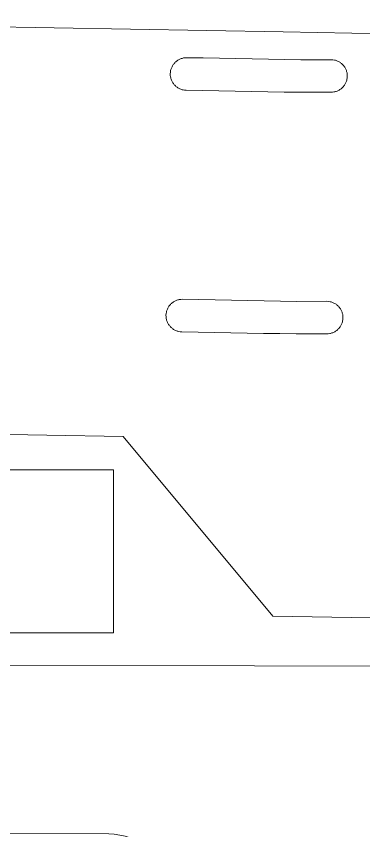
# Model space of a CAD drawing. Header units: millimetres. Extents: x -827 to 468, y -1652 to 1182.
# Drawn here: x 149.6 to 234.9, y 180.5 to 380.5 of the extents above; entities that cross this region are included whole.
import ezdxf

# ---------------------------------------------------------------- set-up
doc = ezdxf.new("R2010")
doc.units = ezdxf.units.MM
doc.header["$MEASUREMENT"] = 0
doc.layers.add('layer 1', color=7, linetype='Continuous')

msp = doc.modelspace()

# ---------------------------------------------------------------- linework, layer by layer
at = {"layer": 'layer 1', "color": 250, "lineweight": 20}
for points, knots in [([(287.9783, 256.8575), (287.9783, 256.8575), (288.6077, 292.0758), (288.6077, 292.0758), (288.6077, 292.0758), (288.6077, 292.0758), (288.7549, 300.3109), (288.7549, 300.3109), (288.7549, 300.3109), (288.7549, 300.3109), (288.9782, 312.8089), (288.9782, 312.8089), (288.9782, 312.8089), (288.9782, 312.8089), (289.2016, 325.3069), (289.2016, 325.3069), (289.2016, 325.3069), (289.2016, 325.3069), (289.4249, 337.8049), (289.4249, 337.8049), (289.4249, 337.8049), (289.4249, 337.8049), (289.6483, 350.3029), (289.6483, 350.3029), (289.6483, 350.3029), (289.6483, 350.3029), (289.8061, 359.1339), (289.8061, 359.1339), (289.8061, 359.1339), (289.8061, 359.1339), (289.9639, 367.9649), (289.9639, 367.9649), (289.9639, 367.9649), (289.9639, 367.9649), (286.2242, 371.6999), (286.2242, 371.6999), (286.2242, 371.6999), (286.2242, 371.6999), (282.4844, 375.4349), (282.4844, 375.4349), (282.4844, 375.4349), (282.4844, 375.4349), (248.7957, 376.037), (248.7957, 376.037), (248.7957, 376.037), (248.7957, 376.037), (215.107, 376.639), (215.107, 376.639), (215.107, 376.639), (215.107, 376.639), (177.613, 377.3091), (177.613, 377.3091), (177.613, 377.3091), (177.613, 377.3091), (140.119, 377.9792), (140.119, 377.9792), (140.119, 377.9792), (140.119, 377.9792), (102.625, 378.6492), (102.625, 378.6492), (102.625, 378.6492), (102.625, 378.6492), (65.1309, 379.3193), (65.1309, 379.3193), (65.1309, 379.3193), (65.1309, 379.3193), (32.2794, 379.9064), (32.2794, 379.9064), (32.2794, 379.9064), (32.2794, 379.9064), (-0.5722, 380.4935), (-0.5722, 380.4935), (-0.5722, 380.4935), (-0.5722, 380.4935), (-5.2865, 376.5566), (-5.2865, 376.5566), (-5.2865, 376.5566), (-5.2865, 376.5566), (-10.0008, 372.6198), (-10.0008, 372.6198), (-10.0008, 372.6198), (-10.0008, 372.6198), (-10.1523, 364.1416), (-10.1523, 364.1416), (-10.1523, 364.1416), (-10.1523, 364.1416), (-10.3038, 355.6634), (-10.3038, 355.6634), (-10.3038, 355.6634), (-10.3038, 355.6634), (-10.5272, 343.1654), (-10.5272, 343.1654), (-10.5272, 343.1654), (-10.5272, 343.1654), (-10.7505, 330.6674), (-10.7505, 330.6674), (-10.7505, 330.6674), (-10.7505, 330.6674), (-10.9739, 318.1694), (-10.9739, 318.1694), (-10.9739, 318.1694), (-10.9739, 318.1694), (-11.1972, 305.6714), (-11.1972, 305.6714), (-11.1972, 305.6714), (-11.1972, 305.6714), (-11.3428, 297.5244), (-11.3428, 297.5244), (-11.3428, 297.5244), (-11.3428, 297.5244), (-11.9706, 262.3942), (-11.9706, 262.3942), (-11.9706, 262.3942), (-11.9706, 262.3942), (-7.759, 257.9666), (-7.759, 257.9666), (-7.759, 257.9666), (-7.759, 257.9666), (-3.7815, 237.1156), (-3.7815, 237.1156), (-3.7815, 237.1156), (-3.7815, 237.1156), (29.4231, 236.5223), (29.4231, 236.5223), (29.4231, 236.5223), (29.4231, 236.5223), (62.6277, 235.9287), (62.6277, 235.9287), (62.6277, 235.9287), (62.6277, 235.9287), (100.8381, 278.6652), (100.8381, 278.6652), (100.8381, 278.6652), (100.8381, 278.6652), (138.3321, 277.9951), (138.3321, 277.9951), (138.3321, 277.9951), (138.3321, 277.9951), (175.8261, 277.3251), (175.8261, 277.3251), (175.8261, 277.3251), (175.8261, 277.3251), (212.6037, 233.2486), (212.6037, 233.2486), (212.6037, 233.2486), (212.6037, 233.2486), (246.3806, 232.6449), (246.3806, 232.6449), (246.3806, 232.6449), (246.3806, 232.6449), (280.1575, 232.0413), (280.1575, 232.0413), (280.1575, 232.0413), (281.4219, 233.44), (282.9206, 251.2622), (284.185, 252.661), (284.185, 252.661), (285.4494, 254.0598), (286.7138, 255.4587), (287.9783, 256.8575)], [0, 0, 0, 0, 0.02439024, 0.02439024, 0.02439024, 0.02439024, 0.04878049, 0.04878049, 0.04878049, 0.04878049, 0.07317073, 0.07317073, 0.07317073, 0.07317073, 0.09756098, 0.09756098, 0.09756098, 0.09756098, 0.12195122, 0.12195122, 0.12195122, 0.12195122, 0.14634146, 0.14634146, 0.14634146, 0.14634146, 0.17073171, 0.17073171, 0.17073171, 0.17073171, 0.19512195, 0.19512195, 0.19512195, 0.19512195, 0.2195122, 0.2195122, 0.2195122, 0.2195122, 0.24390244, 0.24390244, 0.24390244, 0.24390244, 0.26829268, 0.26829268, 0.26829268, 0.26829268, 0.29268293, 0.29268293, 0.29268293, 0.29268293, 0.31707317, 0.31707317, 0.31707317, 0.31707317, 0.34146341, 0.34146341, 0.34146341, 0.34146341, 0.36585366, 0.36585366, 0.36585366, 0.36585366, 0.3902439, 0.3902439, 0.3902439, 0.3902439, 0.41463415, 0.41463415, 0.41463415, 0.41463415, 0.43902439, 0.43902439, 0.43902439, 0.43902439, 0.46341463, 0.46341463, 0.46341463, 0.46341463, 0.48780488, 0.48780488, 0.48780488, 0.48780488, 0.51219512, 0.51219512, 0.51219512, 0.51219512, 0.53658537, 0.53658537, 0.53658537, 0.53658537, 0.56097561, 0.56097561, 0.56097561, 0.56097561, 0.58536585, 0.58536585, 0.58536585, 0.58536585, 0.6097561, 0.6097561, 0.6097561, 0.6097561, 0.63414634, 0.63414634, 0.63414634, 0.63414634, 0.65853659, 0.65853659, 0.65853659, 0.65853659, 0.68292683, 0.68292683, 0.68292683, 0.68292683, 0.70731707, 0.70731707, 0.70731707, 0.70731707, 0.73170732, 0.73170732, 0.73170732, 0.73170732, 0.75609756, 0.75609756, 0.75609756, 0.75609756, 0.7804878, 0.7804878, 0.7804878, 0.7804878, 0.80487805, 0.80487805, 0.80487805, 0.80487805, 0.82926829, 0.82926829, 0.82926829, 0.82926829, 0.85365854, 0.85365854, 0.85365854, 0.85365854, 0.87804878, 0.87804878, 0.87804878, 0.87804878, 0.90243902, 0.90243902, 0.90243902, 0.90243902, 0.92682927, 0.92682927, 0.92682927, 0.92682927, 0.95121951, 0.95121951, 0.95121951, 0.95121951, 1, 1, 1, 1]), ([(230.8379, 365.7677), (230.8379, 365.7677), (230.838, 365.7678), (230.838, 365.7678), (230.838, 365.7678), (230.838, 365.7678), (230.838, 365.7678), (230.838, 365.7678), (230.838, 365.7678), (230.838, 365.7678), (230.838, 365.7678), (230.838, 365.7678), (230.838, 365.7678), (230.838, 365.7678), (230.838, 365.7678), (230.838, 365.7678), (230.838, 365.7678), (230.838, 365.7678), (230.838, 365.7679), (230.838, 365.7679), (230.838, 365.7679), (230.838, 365.7679), (230.838, 365.7679), (230.838, 365.7679), (230.838, 365.7679), (230.838, 365.7679), (230.838, 365.7679), (230.838, 365.7679), (230.838, 365.7679), (230.838, 365.7679), (230.838, 365.7679), (230.838, 365.7679), (230.838, 365.7679), (230.8429, 366.0429), (230.8196, 366.3123), (230.7707, 366.5728), (230.7707, 366.5728), (230.722, 366.8335), (230.6473, 367.0858), (230.5502, 367.3265), (230.5502, 367.3265), (230.453, 367.5673), (230.3326, 367.7971), (230.1925, 368.0123), (230.1925, 368.0123), (230.0522, 368.2276), (229.8916, 368.4292), (229.7137, 368.6134), (229.7137, 368.6134), (229.5359, 368.7979), (229.3402, 368.9655), (229.1301, 369.1134), (229.1301, 369.1134), (228.9199, 369.2611), (228.6944, 369.3897), (228.4575, 369.4953), (228.4575, 369.4953), (228.2202, 369.601), (227.9707, 369.6845), (227.7121, 369.7426), (227.7121, 369.7426), (227.4533, 369.8007), (227.1849, 369.839), (226.9102, 369.8386), (226.9102, 369.8386), (226.9102, 369.8386), (219.4696, 369.8269), (219.4696, 369.8269), (219.4696, 369.8269), (219.4696, 369.8269), (215.4702, 369.8984), (215.4702, 369.8984), (215.4702, 369.8984), (215.4702, 369.8984), (211.4708, 369.9698), (211.4708, 369.9698), (211.4708, 369.9698), (211.4708, 369.9698), (207.4715, 370.0413), (207.4715, 370.0413), (207.4715, 370.0413), (207.4715, 370.0413), (203.472, 370.1128), (203.472, 370.1128), (203.472, 370.1128), (203.472, 370.1128), (199.4727, 370.1843), (199.4727, 370.1843), (199.4727, 370.1843), (199.4727, 370.1843), (195.4733, 370.2557), (195.4733, 370.2557), (195.4733, 370.2557), (195.4733, 370.2557), (191.4739, 370.3272), (191.4739, 370.3272), (191.4739, 370.3272), (191.1989, 370.3321), (190.9297, 370.3088), (190.669, 370.26), (190.669, 370.26), (190.4083, 370.2111), (190.1561, 370.1366), (189.9153, 370.0394), (189.9153, 370.0394), (189.6746, 369.9422), (189.445, 369.822), (189.2295, 369.6817), (189.2295, 369.6817), (189.0141, 369.5414), (188.8128, 369.3808), (188.6284, 369.203), (188.6284, 369.203), (188.444, 369.025), (188.2764, 368.8295), (188.1285, 368.6192), (188.1285, 368.6192), (187.9807, 368.4089), (187.8523, 368.1838), (187.7465, 367.9466), (187.7465, 367.9466), (187.6407, 367.7095), (187.5574, 367.4601), (187.4992, 367.2013), (187.4992, 367.2013), (187.4411, 366.9425), (187.4081, 366.6743), (187.4032, 366.3994), (187.4032, 366.3994), (187.4032, 366.3994), (187.4032, 366.3993), (187.4032, 366.3993), (187.4032, 366.3993), (187.4032, 366.3993), (187.4032, 366.3993), (187.4032, 366.3993), (187.4032, 366.3993), (187.4032, 366.3993), (187.4032, 366.3993), (187.4032, 366.3993), (187.4032, 366.3993), (187.4032, 366.3993), (187.4032, 366.3993), (187.4032, 366.3993), (187.4032, 366.3993), (187.4032, 366.3993), (187.4032, 366.3992), (187.4032, 366.3992), (187.4032, 366.3992), (187.4032, 366.3992), (187.4032, 366.3992), (187.4032, 366.3992), (187.4032, 366.3992), (187.4032, 366.3992), (187.4032, 366.3992), (187.4032, 366.3992), (187.4032, 366.3992), (187.4032, 366.3992), (187.4032, 366.3992), (187.4032, 366.3992), (187.4032, 366.3992), (187.3983, 366.1243), (187.4216, 365.8551), (187.4704, 365.5944), (187.4704, 365.5944), (187.5193, 365.3337), (187.5938, 365.0816), (187.691, 364.8407), (187.691, 364.8407), (187.7882, 364.6), (187.9084, 364.3705), (188.0487, 364.155), (188.0487, 364.155), (188.189, 363.9397), (188.3495, 363.7382), (188.5274, 363.5538), (188.5274, 363.5538), (188.7054, 363.3695), (188.9009, 363.2018), (189.1111, 363.054), (189.1111, 363.054), (189.3214, 362.9061), (189.5465, 362.7776), (189.7837, 362.6719), (189.7837, 362.6719), (190.0208, 362.5661), (190.2703, 362.4827), (190.529, 362.4245), (190.529, 362.4245), (190.7877, 362.3665), (191.0559, 362.3334), (191.331, 362.3285), (191.331, 362.3285), (191.331, 362.3285), (195.3304, 362.257), (195.3304, 362.257), (195.3304, 362.257), (195.3304, 362.257), (199.3298, 362.1855), (199.3298, 362.1855), (199.3298, 362.1855), (199.3298, 362.1855), (203.3292, 362.1141), (203.3292, 362.1141), (203.3292, 362.1141), (203.3292, 362.1141), (207.3285, 362.0426), (207.3285, 362.0426), (207.3285, 362.0426), (207.3285, 362.0426), (211.328, 361.9711), (211.328, 361.9711), (211.328, 361.9711), (211.328, 361.9711), (215.3274, 361.8996), (215.3274, 361.8996), (215.3274, 361.8996), (215.3274, 361.8996), (219.3267, 361.8282), (219.3267, 361.8282), (219.3267, 361.8282), (219.3267, 361.8282), (226.7672, 361.8399), (226.7672, 361.8399), (226.7672, 361.8399), (227.0421, 361.8404), (227.3115, 361.8584), (227.572, 361.9071), (227.572, 361.9071), (227.8327, 361.956), (228.085, 362.0306), (228.3257, 362.1277), (228.3257, 362.1277), (228.5664, 362.2249), (228.7961, 362.345), (229.0115, 362.4854), (229.0115, 362.4854), (229.227, 362.6258), (229.4284, 362.7864), (229.6128, 362.9643), (229.6128, 362.9643), (229.7971, 363.1422), (229.9648, 363.3377), (230.1127, 363.5479), (230.1127, 363.5479), (230.2604, 363.7581), (230.389, 363.9833), (230.4946, 364.2206), (230.4946, 364.2206), (230.6004, 364.4575), (230.684, 364.707), (230.742, 364.9658), (230.742, 364.9658), (230.8001, 365.2243), (230.834, 365.4927), (230.8379, 365.7677)], [0, 0, 0, 0, 0.01538462, 0.01538462, 0.01538462, 0.01538462, 0.03076923, 0.03076923, 0.03076923, 0.03076923, 0.04615385, 0.04615385, 0.04615385, 0.04615385, 0.06153846, 0.06153846, 0.06153846, 0.06153846, 0.07692308, 0.07692308, 0.07692308, 0.07692308, 0.09230769, 0.09230769, 0.09230769, 0.09230769, 0.10769231, 0.10769231, 0.10769231, 0.10769231, 0.12307692, 0.12307692, 0.12307692, 0.12307692, 0.13846154, 0.13846154, 0.13846154, 0.13846154, 0.15384615, 0.15384615, 0.15384615, 0.15384615, 0.16923077, 0.16923077, 0.16923077, 0.16923077, 0.18461538, 0.18461538, 0.18461538, 0.18461538, 0.2, 0.2, 0.2, 0.2, 0.21538462, 0.21538462, 0.21538462, 0.21538462, 0.23076923, 0.23076923, 0.23076923, 0.23076923, 0.24615385, 0.24615385, 0.24615385, 0.24615385, 0.26153846, 0.26153846, 0.26153846, 0.26153846, 0.27692308, 0.27692308, 0.27692308, 0.27692308, 0.29230769, 0.29230769, 0.29230769, 0.29230769, 0.30769231, 0.30769231, 0.30769231, 0.30769231, 0.32307692, 0.32307692, 0.32307692, 0.32307692, 0.33846154, 0.33846154, 0.33846154, 0.33846154, 0.35384615, 0.35384615, 0.35384615, 0.35384615, 0.36923077, 0.36923077, 0.36923077, 0.36923077, 0.38461538, 0.38461538, 0.38461538, 0.38461538, 0.4, 0.4, 0.4, 0.4, 0.41538462, 0.41538462, 0.41538462, 0.41538462, 0.43076923, 0.43076923, 0.43076923, 0.43076923, 0.44615385, 0.44615385, 0.44615385, 0.44615385, 0.46153846, 0.46153846, 0.46153846, 0.46153846, 0.47692308, 0.47692308, 0.47692308, 0.47692308, 0.49230769, 0.49230769, 0.49230769, 0.49230769, 0.50769231, 0.50769231, 0.50769231, 0.50769231, 0.52307692, 0.52307692, 0.52307692, 0.52307692, 0.53846154, 0.53846154, 0.53846154, 0.53846154, 0.55384615, 0.55384615, 0.55384615, 0.55384615, 0.56923077, 0.56923077, 0.56923077, 0.56923077, 0.58461538, 0.58461538, 0.58461538, 0.58461538, 0.6, 0.6, 0.6, 0.6, 0.61538462, 0.61538462, 0.61538462, 0.61538462, 0.63076923, 0.63076923, 0.63076923, 0.63076923, 0.64615385, 0.64615385, 0.64615385, 0.64615385, 0.66153846, 0.66153846, 0.66153846, 0.66153846, 0.67692308, 0.67692308, 0.67692308, 0.67692308, 0.69230769, 0.69230769, 0.69230769, 0.69230769, 0.70769231, 0.70769231, 0.70769231, 0.70769231, 0.72307692, 0.72307692, 0.72307692, 0.72307692, 0.73846154, 0.73846154, 0.73846154, 0.73846154, 0.75384615, 0.75384615, 0.75384615, 0.75384615, 0.76923077, 0.76923077, 0.76923077, 0.76923077, 0.78461538, 0.78461538, 0.78461538, 0.78461538, 0.8, 0.8, 0.8, 0.8, 0.81538462, 0.81538462, 0.81538462, 0.81538462, 0.83076923, 0.83076923, 0.83076923, 0.83076923, 0.84615385, 0.84615385, 0.84615385, 0.84615385, 0.86153846, 0.86153846, 0.86153846, 0.86153846, 0.87692308, 0.87692308, 0.87692308, 0.87692308, 0.89230769, 0.89230769, 0.89230769, 0.89230769, 0.90769231, 0.90769231, 0.90769231, 0.90769231, 0.92307692, 0.92307692, 0.92307692, 0.92307692, 0.93846154, 0.93846154, 0.93846154, 0.93846154, 0.95384615, 0.95384615, 0.95384615, 0.95384615, 0.96923077, 0.96923077, 0.96923077, 0.96923077, 1, 1, 1, 1]), ([(229.7778, 306.448), (229.7778, 306.448), (229.7778, 306.4481), (229.7778, 306.4481), (229.7778, 306.4481), (229.7778, 306.4481), (229.7778, 306.4481), (229.7778, 306.4481), (229.7778, 306.4481), (229.7778, 306.4481), (229.7778, 306.4481), (229.7778, 306.4481), (229.7778, 306.4481), (229.7778, 306.4481), (229.7778, 306.4481), (229.7778, 306.4481), (229.7778, 306.4481), (229.7778, 306.4481), (229.7778, 306.4482), (229.7778, 306.4482), (229.7778, 306.4482), (229.7778, 306.4482), (229.7778, 306.4482), (229.7778, 306.4482), (229.7778, 306.4482), (229.7778, 306.4482), (229.7778, 306.4482), (229.7778, 306.4482), (229.7778, 306.4482), (229.7778, 306.4482), (229.7778, 306.4482), (229.7778, 306.4482), (229.7778, 306.4482), (229.7827, 306.7231), (229.7593, 306.9927), (229.7106, 307.2531), (229.7106, 307.2531), (229.6619, 307.5136), (229.5869, 307.7663), (229.49, 308.0068), (229.49, 308.0068), (229.393, 308.2473), (229.2724, 308.4774), (229.1323, 308.6927), (229.1323, 308.6927), (228.9923, 308.9078), (228.8313, 309.1095), (228.6536, 309.2937), (228.6536, 309.2937), (228.4758, 309.4779), (228.28, 309.646), (228.0699, 309.7937), (228.0699, 309.7937), (227.8599, 309.9413), (227.6342, 310.0701), (227.3974, 310.1756), (227.3974, 310.1756), (227.1603, 310.2812), (226.9105, 310.3649), (226.6519, 310.4229), (226.6519, 310.4229), (226.3933, 310.4809), (226.1246, 310.5192), (225.85, 310.5189), (225.85, 310.5189), (225.85, 310.5189), (218.4094, 310.5072), (218.4094, 310.5072), (218.4094, 310.5072), (218.4094, 310.5072), (214.4101, 310.5786), (214.4101, 310.5786), (214.4101, 310.5786), (214.4101, 310.5786), (210.4107, 310.6501), (210.4107, 310.6501), (210.4107, 310.6501), (210.4107, 310.6501), (206.4114, 310.7216), (206.4114, 310.7216), (206.4114, 310.7216), (206.4114, 310.7216), (202.4119, 310.7934), (202.4119, 310.7934), (202.4119, 310.7934), (202.4119, 310.7934), (198.4125, 310.8645), (198.4125, 310.8645), (198.4125, 310.8645), (198.4125, 310.8645), (194.4132, 310.936), (194.4132, 310.936), (194.4132, 310.936), (194.4132, 310.936), (190.4138, 311.0075), (190.4138, 311.0075), (190.4138, 311.0075), (190.1391, 311.0124), (189.8696, 310.9891), (189.6089, 310.9403), (189.6089, 310.9403), (189.3482, 310.8914), (189.096, 310.8169), (188.8552, 310.7197), (188.8552, 310.7197), (188.6144, 310.6225), (188.3849, 310.5023), (188.1694, 310.362), (188.1694, 310.362), (187.954, 310.2217), (187.7525, 310.061), (187.5683, 309.8832), (187.5683, 309.8832), (187.384, 309.7055), (187.216, 309.5097), (187.0684, 309.2995), (187.0684, 309.2995), (186.9207, 309.0894), (186.7921, 308.8641), (186.6864, 308.6269), (186.6864, 308.6269), (186.5806, 308.3898), (186.4973, 308.1404), (186.4391, 307.8816), (186.4391, 307.8816), (186.381, 307.6228), (186.348, 307.3543), (186.3431, 307.0797), (186.3431, 307.0797), (186.3431, 307.0797), (186.3431, 307.0796), (186.3431, 307.0796), (186.3431, 307.0796), (186.3431, 307.0796), (186.3431, 307.0796), (186.3431, 307.0796), (186.3431, 307.0796), (186.3431, 307.0796), (186.3431, 307.0796), (186.3431, 307.0796), (186.3431, 307.0796), (186.3431, 307.0796), (186.3431, 307.0796), (186.3431, 307.0796), (186.3431, 307.0796), (186.3431, 307.0796), (186.3431, 307.0795), (186.3431, 307.0795), (186.3431, 307.0795), (186.3431, 307.0795), (186.3431, 307.0795), (186.3431, 307.0795), (186.3431, 307.0795), (186.3431, 307.0795), (186.3431, 307.0795), (186.3431, 307.0795), (186.3431, 307.0795), (186.3431, 307.0795), (186.3431, 307.0795), (186.3431, 307.0795), (186.3431, 307.0795), (186.3382, 306.8045), (186.3615, 306.5354), (186.4103, 306.2747), (186.4103, 306.2747), (186.4592, 306.0139), (186.5338, 305.7617), (186.6309, 305.521), (186.6309, 305.521), (186.7279, 305.2803), (186.8484, 305.0505), (186.9886, 304.8353), (186.9886, 304.8353), (187.1287, 304.6201), (187.2895, 304.4183), (187.4673, 304.2341), (187.4673, 304.2341), (187.645, 304.0498), (187.8409, 303.8819), (188.051, 303.7342), (188.051, 303.7342), (188.2611, 303.5865), (188.4864, 303.4579), (188.7236, 303.3522), (188.7236, 303.3522), (188.9607, 303.2464), (189.2102, 303.1627), (189.4689, 303.1048), (189.4689, 303.1048), (189.7274, 303.0469), (189.9958, 303.0137), (190.2709, 303.0088), (190.2709, 303.0088), (190.2709, 303.0088), (194.2703, 302.9373), (194.2703, 302.9373), (194.2703, 302.9373), (194.2703, 302.9373), (198.2697, 302.8658), (198.2697, 302.8658), (198.2697, 302.8658), (198.2697, 302.8658), (202.269, 302.7943), (202.269, 302.7943), (202.269, 302.7943), (202.269, 302.7943), (206.2684, 302.7229), (206.2684, 302.7229), (206.2684, 302.7229), (206.2684, 302.7229), (210.2679, 302.6514), (210.2679, 302.6514), (210.2679, 302.6514), (210.2679, 302.6514), (214.2672, 302.5799), (214.2672, 302.5799), (214.2672, 302.5799), (214.2672, 302.5799), (218.2666, 302.5084), (218.2666, 302.5084), (218.2666, 302.5084), (218.2666, 302.5084), (225.7071, 302.5203), (225.7071, 302.5203), (225.7071, 302.5203), (225.982, 302.5207), (226.2515, 302.5389), (226.5119, 302.5875), (226.5119, 302.5875), (226.7723, 302.6362), (227.025, 302.711), (227.2656, 302.8081), (227.2656, 302.8081), (227.5062, 302.9051), (227.7359, 303.0254), (227.9514, 303.1657), (227.9514, 303.1657), (228.1667, 303.3061), (228.3682, 303.4667), (228.5526, 303.6446), (228.5526, 303.6446), (228.7369, 303.8225), (228.9048, 304.0181), (229.0525, 304.2282), (229.0525, 304.2282), (229.2002, 304.4384), (229.3289, 304.6636), (229.4345, 304.9008), (229.4345, 304.9008), (229.5403, 305.1378), (229.6239, 305.3875), (229.6819, 305.6461), (229.6819, 305.6461), (229.7398, 305.9045), (229.7739, 306.173), (229.7778, 306.448)], [0, 0, 0, 0, 0.01538462, 0.01538462, 0.01538462, 0.01538462, 0.03076923, 0.03076923, 0.03076923, 0.03076923, 0.04615385, 0.04615385, 0.04615385, 0.04615385, 0.06153846, 0.06153846, 0.06153846, 0.06153846, 0.07692308, 0.07692308, 0.07692308, 0.07692308, 0.09230769, 0.09230769, 0.09230769, 0.09230769, 0.10769231, 0.10769231, 0.10769231, 0.10769231, 0.12307692, 0.12307692, 0.12307692, 0.12307692, 0.13846154, 0.13846154, 0.13846154, 0.13846154, 0.15384615, 0.15384615, 0.15384615, 0.15384615, 0.16923077, 0.16923077, 0.16923077, 0.16923077, 0.18461538, 0.18461538, 0.18461538, 0.18461538, 0.2, 0.2, 0.2, 0.2, 0.21538462, 0.21538462, 0.21538462, 0.21538462, 0.23076923, 0.23076923, 0.23076923, 0.23076923, 0.24615385, 0.24615385, 0.24615385, 0.24615385, 0.26153846, 0.26153846, 0.26153846, 0.26153846, 0.27692308, 0.27692308, 0.27692308, 0.27692308, 0.29230769, 0.29230769, 0.29230769, 0.29230769, 0.30769231, 0.30769231, 0.30769231, 0.30769231, 0.32307692, 0.32307692, 0.32307692, 0.32307692, 0.33846154, 0.33846154, 0.33846154, 0.33846154, 0.35384615, 0.35384615, 0.35384615, 0.35384615, 0.36923077, 0.36923077, 0.36923077, 0.36923077, 0.38461538, 0.38461538, 0.38461538, 0.38461538, 0.4, 0.4, 0.4, 0.4, 0.41538462, 0.41538462, 0.41538462, 0.41538462, 0.43076923, 0.43076923, 0.43076923, 0.43076923, 0.44615385, 0.44615385, 0.44615385, 0.44615385, 0.46153846, 0.46153846, 0.46153846, 0.46153846, 0.47692308, 0.47692308, 0.47692308, 0.47692308, 0.49230769, 0.49230769, 0.49230769, 0.49230769, 0.50769231, 0.50769231, 0.50769231, 0.50769231, 0.52307692, 0.52307692, 0.52307692, 0.52307692, 0.53846154, 0.53846154, 0.53846154, 0.53846154, 0.55384615, 0.55384615, 0.55384615, 0.55384615, 0.56923077, 0.56923077, 0.56923077, 0.56923077, 0.58461538, 0.58461538, 0.58461538, 0.58461538, 0.6, 0.6, 0.6, 0.6, 0.61538462, 0.61538462, 0.61538462, 0.61538462, 0.63076923, 0.63076923, 0.63076923, 0.63076923, 0.64615385, 0.64615385, 0.64615385, 0.64615385, 0.66153846, 0.66153846, 0.66153846, 0.66153846, 0.67692308, 0.67692308, 0.67692308, 0.67692308, 0.69230769, 0.69230769, 0.69230769, 0.69230769, 0.70769231, 0.70769231, 0.70769231, 0.70769231, 0.72307692, 0.72307692, 0.72307692, 0.72307692, 0.73846154, 0.73846154, 0.73846154, 0.73846154, 0.75384615, 0.75384615, 0.75384615, 0.75384615, 0.76923077, 0.76923077, 0.76923077, 0.76923077, 0.78461538, 0.78461538, 0.78461538, 0.78461538, 0.8, 0.8, 0.8, 0.8, 0.81538462, 0.81538462, 0.81538462, 0.81538462, 0.83076923, 0.83076923, 0.83076923, 0.83076923, 0.84615385, 0.84615385, 0.84615385, 0.84615385, 0.86153846, 0.86153846, 0.86153846, 0.86153846, 0.87692308, 0.87692308, 0.87692308, 0.87692308, 0.89230769, 0.89230769, 0.89230769, 0.89230769, 0.90769231, 0.90769231, 0.90769231, 0.90769231, 0.92307692, 0.92307692, 0.92307692, 0.92307692, 0.93846154, 0.93846154, 0.93846154, 0.93846154, 0.95384615, 0.95384615, 0.95384615, 0.95384615, 0.96923077, 0.96923077, 0.96923077, 0.96923077, 1, 1, 1, 1]), ([(142.1619, 221.0992), (142.1619, 221.0992), (273.9243, 220.9476), (273.9243, 220.9476), (273.9243, 220.9476), (285.275, 220.9345), (294.5512, 211.637), (294.5381, 200.2863), (294.5381, 200.2863), (294.5381, 200.2863), (294.5381, 200.2863), (294.5381, 200.2863), (294.5381, 200.2863), (294.525, 188.9357), (285.2274, 179.6541), (273.8768, 179.6726), (273.8768, 179.6726), (273.8768, 179.6726), (253.9306, 179.705), (253.9306, 179.705), (253.9306, 179.705), (249.2756, 179.7525), (245.6248, 178.2379), (242.9113, 175.2653), (242.9113, 175.2653), (242.9113, 175.2653), (237.4868, 169.7354), (237.4868, 169.7354), (237.4868, 169.7354), (234.2256, 166.7553), (230.3712, 165.0006), (225.7113, 164.9101), (225.7113, 164.9101), (225.7113, 164.9101), (198.336, 165.1734), (198.336, 165.1734), (198.336, 165.1734), (195.0648, 165.1898), (192.1624, 166.3399), (189.6616, 168.724), (189.6616, 168.724), (189.6616, 168.724), (182.3327, 175.9904), (182.3327, 175.9904), (182.3327, 175.9904), (179.36, 178.5258), (175.9688, 179.6141), (172.3135, 179.7895), (172.3135, 179.7895), (172.3135, 179.7895), (142.1143, 179.8242), (142.1143, 179.8242), (142.1143, 179.8242), (133.2925, 179.8344), (125.7246, 185.4535), (122.7963, 193.2856), (122.7963, 193.2856), (124.8064, 192.4183), (127.0537, 192.0207), (129.3877, 192.2211), (129.3877, 192.2211), (136.9288, 192.8686), (142.5173, 199.5068), (141.8698, 207.0479), (141.8698, 207.0479), (141.3933, 212.5977), (137.6722, 217.0895), (132.7345, 218.817), (132.7345, 218.817), (135.5655, 220.2779), (138.7719, 221.1031), (142.1619, 221.0992)], [0, 0, 0, 0, 0.05263158, 0.05263158, 0.05263158, 0.05263158, 0.10526316, 0.10526316, 0.10526316, 0.10526316, 0.15789474, 0.15789474, 0.15789474, 0.15789474, 0.21052632, 0.21052632, 0.21052632, 0.21052632, 0.26315789, 0.26315789, 0.26315789, 0.26315789, 0.31578947, 0.31578947, 0.31578947, 0.31578947, 0.36842105, 0.36842105, 0.36842105, 0.36842105, 0.42105263, 0.42105263, 0.42105263, 0.42105263, 0.47368421, 0.47368421, 0.47368421, 0.47368421, 0.52631579, 0.52631579, 0.52631579, 0.52631579, 0.57894737, 0.57894737, 0.57894737, 0.57894737, 0.63157895, 0.63157895, 0.63157895, 0.63157895, 0.68421053, 0.68421053, 0.68421053, 0.68421053, 0.73684211, 0.73684211, 0.73684211, 0.73684211, 0.78947368, 0.78947368, 0.78947368, 0.78947368, 0.84210526, 0.84210526, 0.84210526, 0.84210526, 0.89473684, 0.89473684, 0.89473684, 0.89473684, 1, 1, 1, 1])]:
    msp.add_open_spline(points, degree=3, knots=knots, dxfattribs=at)
at = {"layer": 'layer 1', "color": 187, "lineweight": 20}
msp.add_open_spline([(106.4914, 269.1069), (106.4914, 269.1069), (173.4914, 269.1069), (173.4914, 269.1069), (173.4914, 269.1069), (173.4914, 269.1069), (173.4914, 229.1069), (173.4914, 229.1069), (173.4914, 229.1069), (173.4914, 229.1069), (106.4914, 229.1069), (106.4914, 229.1069), (106.4914, 229.1069), (106.4914, 229.1069), (106.4914, 269.1069), (106.4914, 269.1069)], degree=3, knots=[0, 0, 0, 0, 0.2, 0.2, 0.2, 0.2, 0.4, 0.4, 0.4, 0.4, 0.6, 0.6, 0.6, 0.6, 1, 1, 1, 1], dxfattribs=at)

doc.saveas('drawing.dxf')
